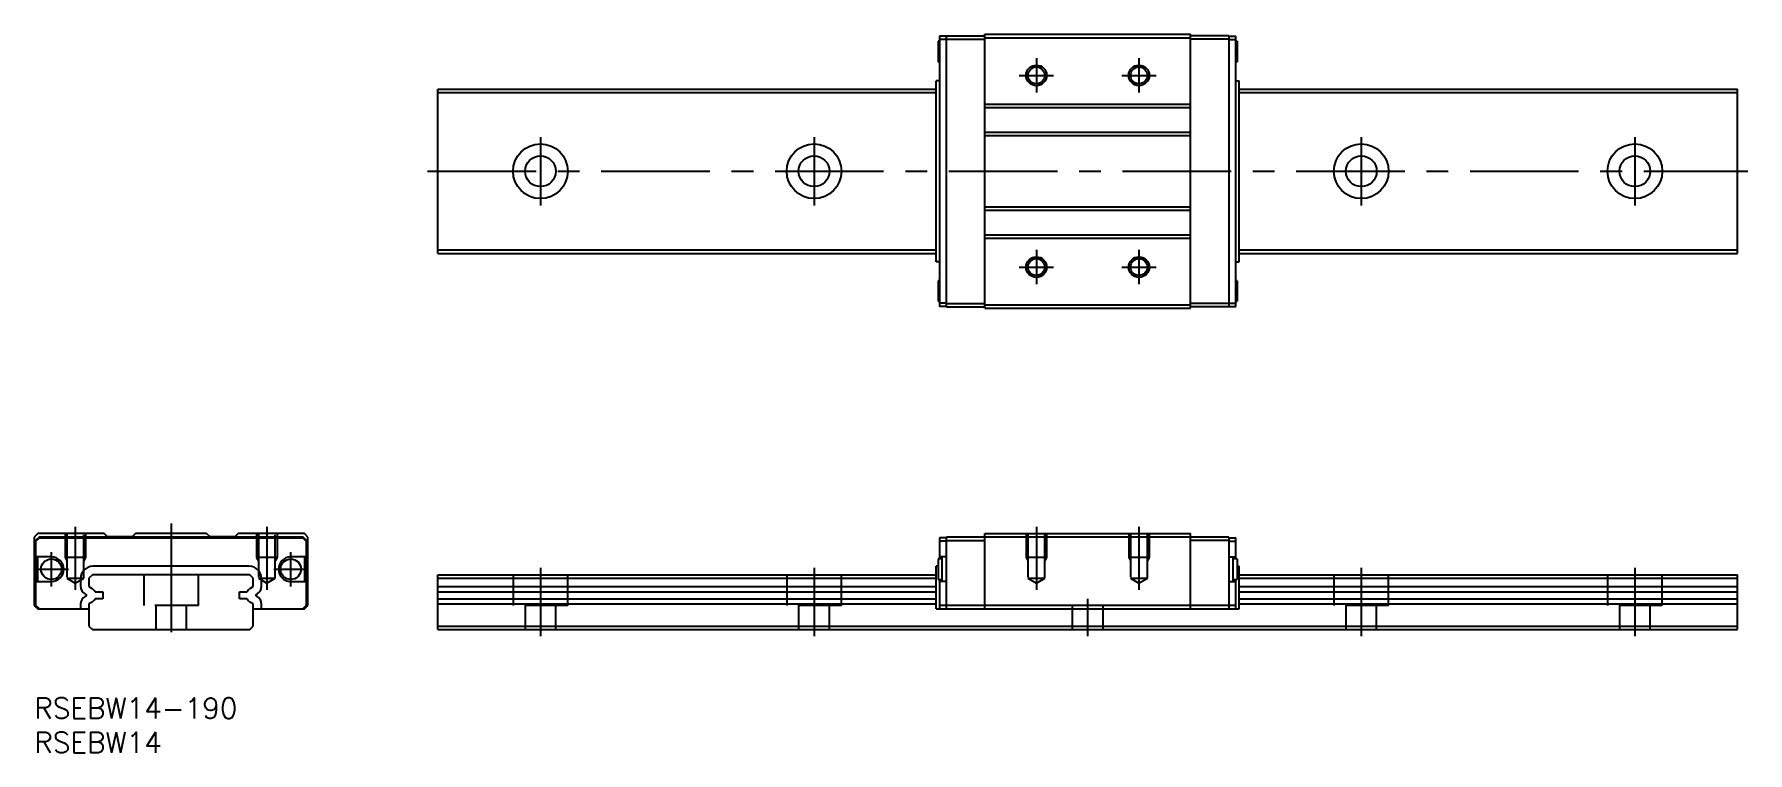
# Model space of a CAD drawing. Extents: x 0 to 250, y -8 to 97.
import ezdxf

# ---------------------------------------------------------------- set-up
doc = ezdxf.new("R2010")
doc.units = 0
doc.header["$LTSCALE"] = 0.5
doc.linetypes.add('CENTER', pattern=[50.8, 31.75, -6.35, 6.35, -6.35])
doc.linetypes.add('DASHED', pattern=[19.05, 12.7, -6.35])
for name, color, linetype in [('MSM_CENTER', 1, 'CENTER'), ('MSM_CONTINUOUS', 7, 'CONTINUOUS'), ('MSM_DASHED', 4, 'DASHED'), ('MSM_NARROW', 5, 'CONTINUOUS'), ('MSM_PART_NUMBER', 7, 'CONTINUOUS')]:
    doc.layers.add(name, color=color, linetype=linetype)
doc.styles.get("Standard").update_dxf_attribs({"font": 'txt.shx', "height": 1, "bigfont": 'bigfont.shx'})

# ---------------------------------------------------------------- blocks, each defined once
blk = doc.blocks.new('*U48')
at = {"layer": 'MSM_PART_NUMBER'}
blk.add_text('RSEBW14-190', height=3, dxfattribs=at).set_placement((0, -3))
blk = doc.blocks.new('*U49')
at = {"layer": 'MSM_PART_NUMBER'}
blk.add_text('RSEBW14', height=3, dxfattribs=at).set_placement((0, -8))

msp = doc.modelspace()

# ---------------------------------------------------------------- linework, layer by layer
at = {"layer": 'MSM_CENTER'}
for p, q in [((146.5, 93.44), (146.5, 88.44)), ((161.5, 93.44), (161.5, 88.44)), ((144, 90.94), (149, 90.94)), ((159, 90.94), (164, 90.94)), ((74, 81.94), (74, 71.94)), ((114, 81.94), (114, 71.94)), ((194, 81.94), (194, 71.94)), ((234, 81.94), (234, 71.94)), ((57.5, 76.94), (250.5, 76.94)), ((146.5, 65.44), (146.5, 60.44)), ((161.5, 65.44), (161.5, 60.44)), ((144, 62.94), (149, 62.94)), ((159, 62.94), (164, 62.94)), ((20, 25.5), (20, 8.5)), ((6, 25), (6, 15.79)), ((34, 25), (34, 15.79)), ((146.5, 25), (146.5, 15.79)), ((161.5, 25), (161.5, 15.79)), ((2.5, 16.3), (2.5, 21.3)), ((37.5, 16.3), (37.5, 21.3)), ((0, 18.8), (5, 18.8)), ((35, 18.8), (40, 18.8)), ((74, 19), (74, 9)), ((114, 19), (114, 9)), ((194, 19), (194, 9)), ((234, 19), (234, 9)), ((154, 14.5), (154, 9))]:
    msp.add_line(p, q, dxfattribs=at)
at = {"layer": 'MSM_CONTINUOUS'}
for p, q in [((132.15, 95.94), (132.15, 92.94)), ((132.35, 95.94), (132.15, 95.94)), ((132.35, 96.69), (132.35, 57.19)), ((133.35, 96.69), (132.35, 96.69)), ((133.35, 96.19), (132.35, 96.19)), ((133.35, 57.14), (133.35, 96.74)), ((133.35, 96.74), (138.95, 96.74)), ((133.35, 96.24), (138.95, 96.24)), ((138.95, 96.94), (169.05, 96.94)), ((138.95, 56.94), (138.95, 96.94)), ((138.95, 96.44), (169.05, 96.44)), ((169.05, 56.94), (169.05, 96.94)), ((174.65, 96.74), (169.05, 96.74)), ((174.65, 96.24), (169.05, 96.24)), ((174.65, 96.74), (174.65, 57.14)), ((174.65, 96.69), (175.65, 96.69)), ((174.65, 96.19), (175.65, 96.19)), ((175.65, 57.19), (175.65, 96.69)), ((175.85, 95.94), (175.65, 95.94)), ((175.85, 95.94), (175.85, 92.94)), ((132.15, 92.94), (132.35, 92.94)), ((175.65, 92.94), (175.85, 92.94)), ((59, 88.94), (131.85, 88.94)), ((59, 64.94), (59, 88.94)), ((59, 88.44), (131.85, 88.44)), ((131.85, 63.71), (131.85, 90.17)), ((132.35, 90.17), (131.85, 90.17)), ((175.65, 90.17), (176.15, 90.17)), ((176.15, 63.71), (176.15, 90.17)), ((176.15, 88.94), (249, 88.94)), ((176.15, 88.44), (249, 88.44)), ((249, 64.94), (249, 88.94)), ((138.95, 86.74), (169.05, 86.74)), ((138.95, 86.24), (169.05, 86.24)), ((138.95, 82.64), (169.05, 82.64)), ((138.95, 82.14), (169.05, 82.14)), ((138.95, 71.74), (169.05, 71.74)), ((138.95, 71.24), (169.05, 71.24)), ((138.95, 67.64), (169.05, 67.64)), ((59, 65.44), (131.85, 65.44)), ((138.95, 67.14), (169.05, 67.14)), ((176.15, 65.44), (249, 65.44)), ((59, 64.94), (131.85, 64.94)), ((132.35, 63.71), (131.85, 63.71)), ((175.65, 63.71), (176.15, 63.71)), ((176.15, 64.94), (249, 64.94)), ((132.15, 60.94), (132.15, 57.94)), ((132.35, 60.94), (132.15, 60.94)), ((175.85, 60.94), (175.65, 60.94)), ((175.85, 60.94), (175.85, 57.94)), ((132.15, 57.94), (132.35, 57.94)), ((133.35, 57.69), (132.35, 57.69)), ((133.35, 57.64), (138.95, 57.64)), ((174.65, 57.64), (169.05, 57.64)), ((174.65, 57.69), (175.65, 57.69)), ((175.65, 57.94), (175.85, 57.94)), ((133.35, 57.19), (132.35, 57.19)), ((133.35, 57.14), (138.95, 57.14)), ((138.95, 57.44), (169.05, 57.44)), ((138.95, 56.94), (169.05, 56.94)), ((174.65, 57.14), (169.05, 57.14)), ((174.65, 57.19), (175.65, 57.19)), ((0.5, 24), (0, 23.5)), ((0, 23.5), (0, 13.5)), ((0.7, 23.5), (0.2, 23)), ((0.2, 23), (0.2, 13.5)), ((0.25, 22.9), (0.75, 23.4)), ((0.25, 20.6), (0.25, 22.9)), ((10.2, 24), (0.5, 24)), ((39.3, 23.5), (0.7, 23.5)), ((0.75, 23.4), (39.25, 23.4)), ((10.7, 23.55), (10.2, 24)), ((14.3, 23.55), (10.7, 23.55)), ((14.8, 24), (14.3, 23.55)), ((25.2, 24), (14.8, 24)), ((25.7, 23.55), (25.2, 24)), ((29.3, 23.55), (25.7, 23.55)), ((29.8, 24), (29.3, 23.55)), ((39.5, 24), (29.8, 24)), ((39.25, 23.4), (39.75, 22.9)), ((39.8, 23), (39.3, 23.5)), ((40, 23.5), (39.5, 24)), ((39.75, 22.9), (39.75, 20.6)), ((39.8, 13.5), (39.8, 23)), ((40, 13.5), (40, 23.5)), ((132.35, 23.4), (132.35, 20.3)), ((133.35, 23.4), (132.35, 23.4)), ((133.35, 22.9), (132.35, 22.9)), ((133.35, 13), (133.35, 23.5)), ((174.65, 23.5), (133.35, 23.5)), ((133.35, 23), (138.95, 23)), ((138.95, 24), (169.05, 24)), ((138.95, 13), (138.95, 24)), ((169.05, 13), (169.05, 24)), ((174.65, 23), (169.05, 23)), ((174.65, 23.5), (174.65, 13)), ((174.65, 23.4), (175.65, 23.4)), ((174.65, 22.9), (175.65, 22.9)), ((175.65, 20.3), (175.65, 23.4)), ((2.5, 20.6), (0.25, 20.6)), ((0.45, 20.6), (0.45, 17)), ((39.75, 20.6), (37.5, 20.6)), ((39.55, 17), (39.55, 20.6)), ((132.75, 20.3), (132.15, 20.3)), ((132.15, 20.3), (132.15, 17.3)), ((133.35, 20.6), (132.35, 20.6)), ((132.75, 17), (132.75, 20.6)), ((174.65, 20.6), (175.65, 20.6)), ((175.25, 17), (175.25, 20.6)), ((175.85, 20.3), (175.25, 20.3)), ((175.85, 20.3), (175.85, 17.3)), ((8.5, 18), (8, 17.5)), ((31.5, 18), (8.5, 18)), ((31.43, 19.23), (8.57, 19.23)), ((32, 17.5), (31.5, 18)), ((59, 10), (59, 18)), ((59, 18), (131.85, 18)), ((132.15, 19.23), (131.85, 19.23)), ((131.85, 13), (131.85, 19.23)), ((175.85, 19.23), (176.15, 19.23)), ((176.15, 13), (176.15, 19.23)), ((176.15, 18), (249, 18)), ((249, 10), (249, 18)), ((0.25, 13.5), (0.25, 17)), ((0.25, 17), (2.5, 17)), ((6.77, 17.43), (6.77, 16.31)), ((7.42, 15.18), (7.58, 15.09)), ((8, 17.5), (8, 16.26)), ((8, 16.26), (8.37, 16.05)), ((8.89, 15.5), (10, 15.5)), ((10, 15.5), (10, 14.5)), ((30, 14.5), (30, 15.5)), ((30, 15.5), (31.11, 15.5)), ((31.63, 16.05), (32, 16.26)), ((32, 16.26), (32, 17.5)), ((32.42, 15.09), (32.58, 15.18)), ((33.23, 16.31), (33.23, 17.43)), ((37.5, 17), (39.75, 17)), ((39.75, 17), (39.75, 13.5)), ((59, 17.5), (131.85, 17.5)), ((59, 16.26), (131.85, 16.26)), ((59, 15.5), (131.85, 15.5)), ((132.15, 17.3), (132.75, 17.3)), ((132.35, 17.3), (132.35, 13)), ((133.35, 17), (132.35, 17)), ((174.65, 17), (175.65, 17)), ((175.25, 17.3), (175.85, 17.3)), ((175.65, 13), (175.65, 17.3)), ((176.15, 17.5), (249, 17.5)), ((176.15, 16.26), (249, 16.26)), ((176.15, 15.5), (249, 15.5)), ((0, 13.5), (0.5, 13)), ((0.2, 13.5), (0.7, 13)), ((0.75, 13), (0.25, 13.5)), ((0.5, 13), (8, 13)), ((6.77, 13.69), (6.77, 13)), ((7.58, 14.91), (7.42, 14.82)), ((8.37, 13.95), (8, 13.74)), ((8, 13.74), (8, 10.5)), ((10, 14.5), (8.89, 14.5)), ((31.11, 14.5), (30, 14.5)), ((32, 13.74), (31.63, 13.95)), ((32, 10.5), (32, 13.74)), ((32, 13), (39.5, 13)), ((32.58, 14.82), (32.42, 14.91)), ((33.23, 13), (33.23, 13.69)), ((39.75, 13.5), (39.25, 13)), ((39.3, 13), (39.8, 13.5)), ((39.5, 13), (40, 13.5)), ((59, 14.5), (131.85, 14.5)), ((59, 13.74), (131.85, 13.74)), ((131.85, 13), (176.15, 13)), ((175.65, 13.5), (132.35, 13.5)), ((176.15, 14.5), (249, 14.5)), ((176.15, 13.74), (249, 13.74)), ((8, 10.5), (8.5, 10)), ((31.5, 10), (32, 10.5)), ((59, 10.5), (249, 10.5)), ((8.5, 10), (31.5, 10)), ((59, 10), (249, 10))]:
    msp.add_line(p, q, dxfattribs=at)
for centre, radius in [((146.5, 90.94), 1.23), ((161.5, 90.94), 1.23), ((74, 76.94), 4), ((114, 76.94), 4), ((194, 76.94), 4), ((234, 76.94), 4), ((74, 76.94), 2.25), ((114, 76.94), 2.25), ((194, 76.94), 2.25), ((234, 76.94), 2.25), ((146.5, 62.94), 1.23), ((161.5, 62.94), 1.23), ((2.5, 18.8), 1.5), ((37.5, 18.8), 1.5)]:
    msp.add_circle(centre, radius, dxfattribs=at)
for centre, radius, start, end in [((2.5, 18.8), 1.8, 270, 90), ((37.5, 18.8), 1.8, 90, 270), ((8.57, 17.43), 1.8, 90, 180), ((31.43, 17.43), 1.8, 0, 90), ((8.07, 16.31), 1.3, 180, 240.0083), ((7.53, 15), 0.1, 299.9917, 60.0083), ((7.71, 14.91), 1.32, 26.598, 60.0008), ((32.29, 14.91), 1.32, 119.9992, 153.402), ((32.47, 15), 0.1, 119.9917, 240.0083), ((31.93, 16.31), 1.3, 299.9917, 0), ((8.07, 13.69), 1.3, 119.9917, 180), ((7.71, 15.09), 1.32, 299.9992, 333.402), ((32.29, 15.09), 1.32, 206.598, 240.0008), ((31.93, 13.69), 1.3, 0, 60.0083)]:
    msp.add_arc(centre, radius, start, end, dxfattribs=at)
at = {"layer": 'MSM_DASHED'}
for p, q in [((4.5, 24), (4.5, 20.5)), ((4.77, 24), (4.77, 17.5)), ((7.23, 17.5), (7.23, 24)), ((7.5, 24), (7.5, 20.5)), ((32.5, 24), (32.5, 20.5)), ((32.77, 24), (32.77, 17.5)), ((35.23, 17.5), (35.23, 24)), ((35.5, 24), (35.5, 20.5)), ((145, 24), (145, 20.5)), ((145.27, 24), (145.27, 17.5)), ((147.73, 17.5), (147.73, 24)), ((148, 24), (148, 20.5)), ((160, 24), (160, 20.5)), ((160.27, 24), (160.27, 17.5)), ((162.73, 17.5), (162.73, 24)), ((163, 24), (163, 20.5)), ((7.5, 20.5), (4.5, 20.5)), ((4.5, 20.5), (4.77, 20.03)), ((7.5, 20.5), (7.23, 20.03)), ((35.5, 20.5), (32.5, 20.5)), ((32.5, 20.5), (32.77, 20.03)), ((35.5, 20.5), (35.23, 20.03)), ((148, 20.5), (145, 20.5)), ((145, 20.5), (145.27, 20.03)), ((148, 20.5), (147.73, 20.03)), ((163, 20.5), (160, 20.5)), ((160, 20.5), (160.27, 20.03)), ((163, 20.5), (162.73, 20.03)), ((16, 18), (16, 13.5)), ((24, 13.5), (24, 18)), ((70, 18), (70, 13.5)), ((78, 13.5), (78, 18)), ((110, 18), (110, 13.5)), ((118, 13.5), (118, 18)), ((190, 18), (190, 13.5)), ((198, 13.5), (198, 18)), ((230, 18), (230, 13.5)), ((238, 13.5), (238, 18)), ((4.77, 17.5), (7.23, 17.5)), ((4.77, 17.5), (6, 16.79)), ((6, 16.79), (7.23, 17.5)), ((32.77, 17.5), (35.23, 17.5)), ((32.77, 17.5), (34, 16.79)), ((34, 16.79), (35.23, 17.5)), ((132.75, 17), (132.35, 17)), ((145.27, 17.5), (146.5, 16.79)), ((145.27, 17.5), (147.73, 17.5)), ((146.5, 16.79), (147.73, 17.5)), ((160.27, 17.5), (161.5, 16.79)), ((160.27, 17.5), (162.73, 17.5)), ((161.5, 16.79), (162.73, 17.5)), ((175.25, 17), (175.65, 17)), ((24, 13.5), (16, 13.5)), ((17.75, 13.5), (17.75, 10)), ((22.25, 10), (22.25, 13.5)), ((78, 13.5), (70, 13.5)), ((71.75, 13.5), (71.75, 10)), ((76.25, 10), (76.25, 13.5)), ((118, 13.5), (110, 13.5)), ((111.75, 13.5), (111.75, 10)), ((116.25, 10), (116.25, 13.5)), ((151.75, 13.5), (151.75, 10)), ((156.25, 10), (156.25, 13.5)), ((198, 13.5), (190, 13.5)), ((191.75, 13.5), (191.75, 10)), ((196.25, 10), (196.25, 13.5)), ((238, 13.5), (230, 13.5)), ((231.75, 13.5), (231.75, 10)), ((236.25, 10), (236.25, 13.5))]:
    msp.add_line(p, q, dxfattribs=at)
at = {"layer": 'MSM_NARROW'}
for centre in [(146.5, 90.94), (161.5, 90.94), (146.5, 62.94), (161.5, 62.94)]:
    msp.add_circle(centre, 1.5, dxfattribs=at)

# ---------------------------------------------------------------- block references
at = {"layer": 'MSM_CONTINUOUS'}
for name in ['*U48', '*U49']:
    msp.add_blockref(name, (0, 0), dxfattribs=at)

doc.saveas('drawing.dxf')
